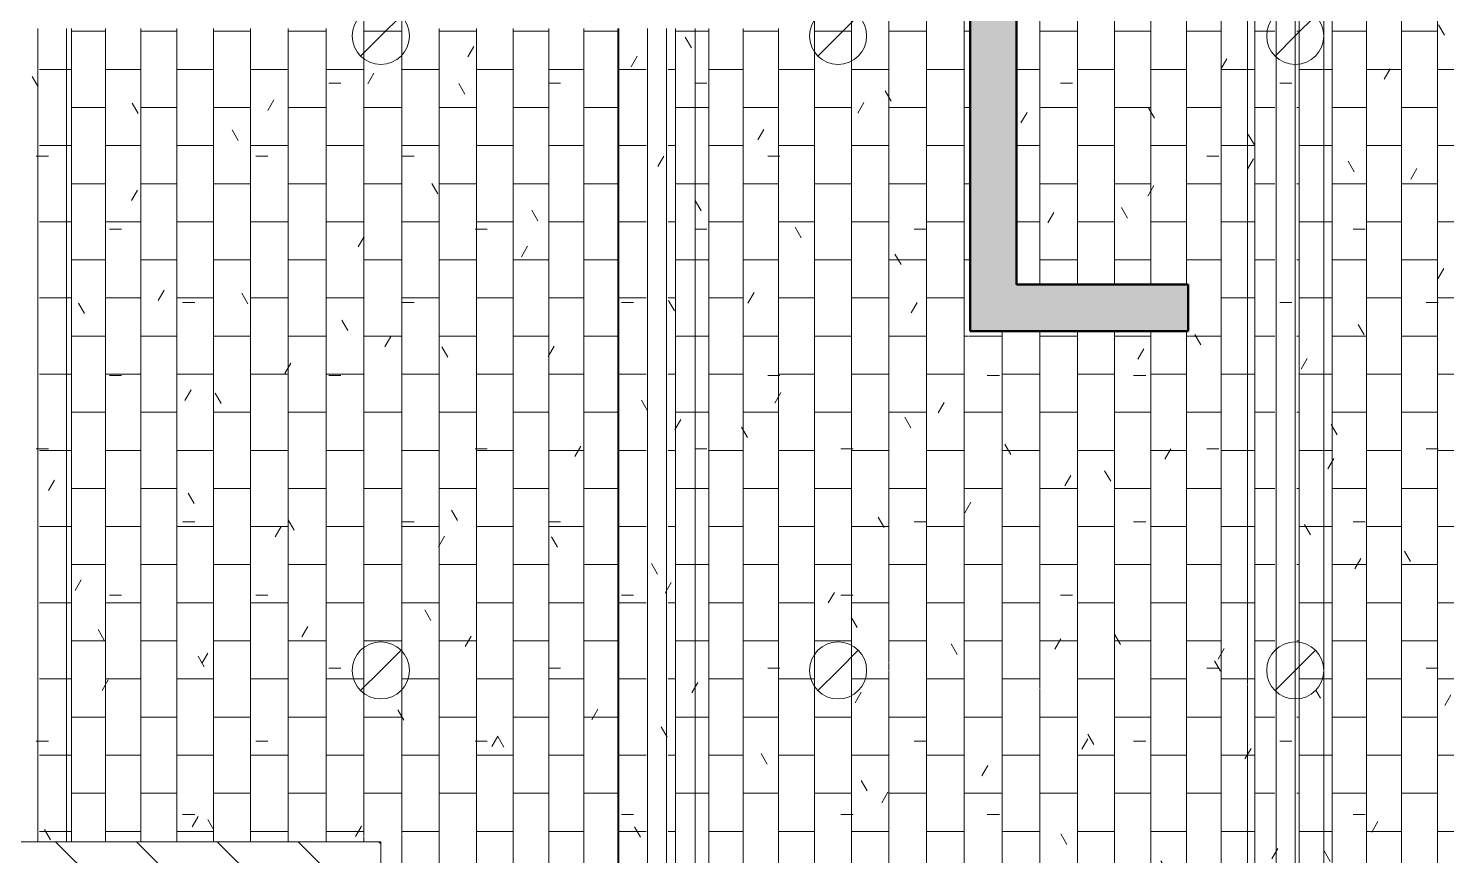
# Model space of a CAD drawing. Header units: inches. Extents: x -956 to 966, y -1111 to 895.
# Drawn here: x 168.1 to 317, y -180.9 to -94.1 of the extents above; entities that cross this region are included whole.
import ezdxf

# ---------------------------------------------------------------- set-up
doc = ezdxf.new("R2010")
doc.units = ezdxf.units.IN
doc.header["$MEASUREMENT"] = 0
for name, color, linetype, lineweight in [('A-CLNG', 13, 'Continuous', 13), ('A-CLNG-PATT', 13, 'Continuous', 13), ('A-WALL-PATT', 111, 'Continuous', 13), ('E-LITE-EQPM', 33, 'Continuous', 9), ('I-WALL', 2, 'Continuous', 13)]:
    doc.layers.add(name, color=color, linetype=linetype, lineweight=lineweight)
pattern_1 = [(135, (0, 0), (-4.24264, -4.24264), [])]

# ---------------------------------------------------------------- blocks, each defined once
blk = doc.blocks.new('Lighting - Recessed Can - 6_ Incandescent - 120V-2424124-7TH FLOOR TELECOM OVERHEAD ROUTING PLAN')
at = {"layer": 'E-LITE-EQPM', "color": 9}
for q in [(2.12, 2.12), (-2.12, -2.12)]:
    blk.add_line((0, 0), q, dxfattribs=at)
for start, end in [(360, 180), (180, 360)]:
    blk.add_arc((0, 0), 3, start, end, dxfattribs=at)
blk = doc.blocks.new('FP_1_67-7TH FLOOR TELECOM OVERHEAD ROUTING PLAN')
at = {"layer": 'A-CLNG-PATT', "color": 253}
for p, q in [((215.38, -97.26), (215.38, -92.48)), ((219.35, -96.89), (219.35, -92.85)), ((215.38, -94.39), (219.35, -94.39)), ((215.38, -163.89), (215.38, -159.1)), ((219.35, -163.51), (219.35, -159.48)), ((214.3, -162.39), (215.38, -162.39)), ((219.35, -162.39), (220, -162.39))]:
    blk.add_line(p, q, dxfattribs=at)
at = {"layer": 'A-CLNG-PATT', "color": 50}
for p, q in [((184.68, -179.49), (184.68, -94.09)), ((184.68, -94.39), (188.26, -94.39)), ((188.26, -179.49), (188.26, -94.09)), ((191.94, -179.49), (191.94, -94.09)), ((191.94, -94.39), (195.72, -94.39)), ((195.72, -179.49), (195.72, -94.09)), ((199.57, -179.49), (199.57, -94.09)), ((199.57, -94.39), (203.48, -94.39)), ((203.48, -179.49), (203.48, -94.09)), ((207.43, -179.49), (207.43, -94.09)), ((207.43, -94.39), (211.4, -94.39)), ((211.4, -96.99), (211.4, -94.09)), ((223.29, -96.99), (223.29, -94.09)), ((223.29, -94.39), (227.19, -94.39)), ((227.19, -215.24), (227.19, -94.09)), ((231.04, -215.24), (231.04, -94.09)), ((231.04, -94.39), (234.8, -94.39)), ((234.8, -215.24), (234.8, -94.09)), ((238.48, -215.24), (238.48, -94.09)), ((238.48, -94.39), (242.04, -94.39)), ((242.04, -215.24), (242.04, -94.09)), ((211.4, -159.33), (211.4, -97.03)), ((215.38, -159.1), (215.38, -97.26)), ((219.35, -96.99), (219.35, -96.89)), ((219.35, -159.37), (219.35, -96.99)), ((223.29, -159.33), (223.29, -97.03)), ((181.3, -98.39), (184.15, -98.39)), ((184.15, -98.39), (184.68, -98.39)), ((188.26, -98.39), (191.94, -98.39)), ((195.72, -98.39), (199.57, -98.39)), ((203.48, -98.39), (207.43, -98.39)), ((211.4, -98.39), (215.38, -98.39)), ((219.35, -98.39), (223.29, -98.39)), ((227.19, -98.39), (231.04, -98.39)), ((234.8, -98.39), (238.48, -98.39)), ((242.04, -98.39), (242.15, -98.39)), ((242.15, -98.39), (244.99, -98.39)), ((184.68, -102.39), (188.26, -102.39)), ((191.94, -102.39), (195.72, -102.39)), ((199.57, -102.39), (203.48, -102.39)), ((207.43, -102.39), (211.4, -102.39)), ((215.38, -102.39), (219.35, -102.39)), ((223.29, -102.39), (227.19, -102.39)), ((231.04, -102.39), (234.8, -102.39)), ((238.48, -102.39), (242.04, -102.39)), ((181.3, -106.39), (184.15, -106.39)), ((184.15, -106.39), (184.68, -106.39)), ((188.26, -106.39), (191.94, -106.39)), ((195.72, -106.39), (199.57, -106.39)), ((203.48, -106.39), (207.43, -106.39)), ((211.4, -106.39), (215.38, -106.39)), ((219.35, -106.39), (223.29, -106.39)), ((227.19, -106.39), (231.04, -106.39)), ((234.8, -106.39), (238.48, -106.39)), ((242.04, -106.39), (242.15, -106.39)), ((242.15, -106.39), (244.99, -106.39)), ((184.68, -110.39), (188.26, -110.39)), ((191.94, -110.39), (195.72, -110.39)), ((199.57, -110.39), (203.48, -110.39)), ((207.43, -110.39), (211.4, -110.39)), ((215.38, -110.39), (219.35, -110.39)), ((223.29, -110.39), (227.19, -110.39)), ((231.04, -110.39), (234.8, -110.39)), ((238.48, -110.39), (242.04, -110.39)), ((181.3, -114.39), (184.15, -114.39)), ((184.15, -114.39), (184.68, -114.39)), ((188.26, -114.39), (191.94, -114.39)), ((195.72, -114.39), (199.57, -114.39)), ((203.48, -114.39), (207.43, -114.39)), ((211.4, -114.39), (215.38, -114.39)), ((219.35, -114.39), (223.29, -114.39)), ((227.19, -114.39), (231.04, -114.39)), ((234.8, -114.39), (238.48, -114.39)), ((242.04, -114.39), (242.15, -114.39)), ((242.15, -114.39), (244.99, -114.39)), ((184.68, -118.39), (188.26, -118.39)), ((191.94, -118.39), (195.72, -118.39)), ((199.57, -118.39), (203.48, -118.39)), ((207.43, -118.39), (211.4, -118.39)), ((215.38, -118.39), (219.35, -118.39)), ((223.29, -118.39), (227.19, -118.39)), ((231.04, -118.39), (234.8, -118.39)), ((238.48, -118.39), (242.04, -118.39)), ((181.3, -122.39), (184.15, -122.39)), ((184.15, -122.39), (184.68, -122.39)), ((188.26, -122.39), (191.94, -122.39)), ((195.72, -122.39), (199.57, -122.39)), ((203.48, -122.39), (207.43, -122.39)), ((211.4, -122.39), (215.38, -122.39)), ((219.35, -122.39), (223.29, -122.39)), ((227.19, -122.39), (231.04, -122.39)), ((234.8, -122.39), (238.48, -122.39)), ((242.04, -122.39), (242.15, -122.39)), ((242.15, -122.39), (244.99, -122.39)), ((184.68, -126.39), (188.26, -126.39)), ((191.94, -126.39), (195.72, -126.39)), ((199.57, -126.39), (203.48, -126.39)), ((207.43, -126.39), (211.4, -126.39)), ((215.38, -126.39), (219.35, -126.39)), ((223.29, -126.39), (227.19, -126.39)), ((231.04, -126.39), (234.8, -126.39)), ((238.48, -126.39), (242.04, -126.39)), ((181.3, -130.39), (184.15, -130.39)), ((184.15, -130.39), (184.68, -130.39)), ((188.26, -130.39), (191.94, -130.39)), ((195.72, -130.39), (199.57, -130.39)), ((203.48, -130.39), (207.43, -130.39)), ((211.4, -130.39), (215.38, -130.39)), ((219.35, -130.39), (223.29, -130.39)), ((227.19, -130.39), (231.04, -130.39)), ((234.8, -130.39), (238.48, -130.39)), ((242.04, -130.39), (242.15, -130.39)), ((242.15, -130.39), (244.99, -130.39)), ((184.68, -134.39), (188.26, -134.39)), ((191.94, -134.39), (195.72, -134.39)), ((199.57, -134.39), (203.48, -134.39)), ((207.43, -134.39), (211.4, -134.39)), ((215.38, -134.39), (219.35, -134.39)), ((223.29, -134.39), (227.19, -134.39)), ((231.04, -134.39), (234.8, -134.39)), ((238.48, -134.39), (242.04, -134.39)), ((181.3, -138.39), (184.15, -138.39)), ((184.15, -138.39), (184.68, -138.39)), ((188.26, -138.39), (191.94, -138.39)), ((195.72, -138.39), (199.57, -138.39)), ((203.48, -138.39), (207.43, -138.39)), ((211.4, -138.39), (215.38, -138.39)), ((219.35, -138.39), (223.29, -138.39)), ((227.19, -138.39), (231.04, -138.39)), ((234.8, -138.39), (238.48, -138.39)), ((242.04, -138.39), (242.15, -138.39)), ((242.15, -138.39), (244.99, -138.39)), ((184.68, -142.39), (188.26, -142.39)), ((191.94, -142.39), (195.72, -142.39)), ((199.57, -142.39), (203.48, -142.39)), ((207.43, -142.39), (211.4, -142.39)), ((215.38, -142.39), (219.35, -142.39)), ((223.29, -142.39), (227.19, -142.39)), ((231.04, -142.39), (234.8, -142.39)), ((238.48, -142.39), (242.04, -142.39)), ((181.3, -146.39), (184.15, -146.39)), ((184.15, -146.39), (184.68, -146.39)), ((188.26, -146.39), (191.94, -146.39)), ((195.72, -146.39), (199.57, -146.39)), ((203.48, -146.39), (207.43, -146.39)), ((211.4, -146.39), (215.38, -146.39)), ((219.35, -146.39), (223.29, -146.39)), ((227.19, -146.39), (231.04, -146.39)), ((234.8, -146.39), (238.48, -146.39)), ((242.04, -146.39), (242.15, -146.39)), ((242.15, -146.39), (244.99, -146.39)), ((184.68, -150.39), (188.26, -150.39)), ((191.94, -150.39), (195.72, -150.39)), ((199.57, -150.39), (203.48, -150.39)), ((207.43, -150.39), (211.4, -150.39)), ((215.38, -150.39), (219.35, -150.39)), ((223.29, -150.39), (227.19, -150.39)), ((231.04, -150.39), (234.8, -150.39)), ((238.48, -150.39), (242.04, -150.39)), ((181.3, -154.39), (184.15, -154.39)), ((184.15, -154.39), (184.68, -154.39)), ((188.26, -154.39), (191.94, -154.39)), ((195.72, -154.39), (199.57, -154.39)), ((203.48, -154.39), (207.43, -154.39)), ((211.4, -154.39), (215.38, -154.39)), ((219.35, -154.39), (223.29, -154.39)), ((227.19, -154.39), (231.04, -154.39)), ((234.8, -154.39), (238.48, -154.39)), ((242.04, -154.39), (242.15, -154.39)), ((242.15, -154.39), (244.99, -154.39)), ((184.68, -158.39), (188.26, -158.39)), ((191.94, -158.39), (195.72, -158.39)), ((199.57, -158.39), (203.48, -158.39)), ((207.43, -158.39), (211.4, -158.39)), ((215.38, -158.39), (215.65, -158.39)), ((215.65, -158.39), (216.37, -158.39)), ((216.37, -158.39), (217.15, -158.39)), ((217.15, -158.39), (217.92, -158.39)), ((217.93, -158.39), (219.35, -158.39)), ((223.29, -158.39), (227.19, -158.39)), ((231.04, -158.39), (234.8, -158.39)), ((238.48, -158.39), (242.04, -158.39)), ((211.4, -179.49), (211.4, -159.37)), ((219.35, -159.48), (219.35, -159.37)), ((223.29, -215.24), (223.29, -159.37)), ((181.3, -162.39), (184.15, -162.39)), ((184.15, -162.39), (184.68, -162.39)), ((188.26, -162.39), (191.94, -162.39)), ((195.72, -162.39), (199.57, -162.39)), ((203.48, -162.39), (207.43, -162.39)), ((211.4, -162.39), (214.3, -162.39)), ((219.35, -178.69), (219.35, -163.51)), ((220, -162.39), (223.29, -162.39)), ((227.19, -162.39), (231.04, -162.39)), ((234.8, -162.39), (238.48, -162.39)), ((242.04, -162.39), (242.15, -162.39)), ((242.15, -162.39), (244.99, -162.39)), ((215.38, -178.85), (215.38, -163.89)), ((184.68, -166.39), (188.26, -166.39)), ((191.94, -166.39), (195.72, -166.39)), ((199.57, -166.39), (203.48, -166.39)), ((207.43, -166.39), (211.4, -166.39)), ((215.4, -166.39), (219.35, -166.39)), ((223.29, -166.39), (227.19, -166.39)), ((231.04, -166.39), (234.8, -166.39)), ((238.48, -166.39), (242.04, -166.39)), ((181.3, -170.39), (184.15, -170.39)), ((184.15, -170.39), (184.68, -170.39)), ((188.26, -170.39), (191.94, -170.39)), ((195.72, -170.39), (199.57, -170.39)), ((203.48, -170.39), (207.43, -170.39)), ((211.4, -170.39), (215.38, -170.39)), ((219.35, -170.39), (223.29, -170.39)), ((227.19, -170.39), (231.04, -170.39)), ((234.8, -170.39), (238.48, -170.39)), ((242.04, -170.39), (242.15, -170.39)), ((242.15, -170.39), (244.99, -170.39)), ((184.68, -174.39), (188.26, -174.39)), ((191.94, -174.39), (195.72, -174.39)), ((199.57, -174.39), (203.48, -174.39)), ((207.43, -174.39), (211.4, -174.39)), ((215.38, -174.39), (219.35, -174.39)), ((223.29, -174.39), (227.19, -174.39)), ((231.04, -174.39), (234.8, -174.39)), ((238.48, -174.39), (242.04, -174.39)), ((181.3, -178.39), (184.15, -178.39)), ((184.15, -178.39), (184.68, -178.39)), ((188.26, -178.39), (191.94, -178.39)), ((195.72, -178.39), (199.57, -178.39)), ((203.48, -178.39), (207.43, -178.39)), ((211.4, -178.39), (215.38, -178.39)), ((219.35, -178.39), (223.29, -178.39)), ((227.19, -178.39), (231.04, -178.39)), ((234.8, -178.39), (238.48, -178.39)), ((242.04, -178.39), (242.15, -178.39)), ((242.15, -178.39), (244.99, -178.39)), ((215.38, -179.49), (215.38, -178.93)), ((219.35, -212.87), (219.35, -178.77))]:
    blk.add_line(p, q, dxfattribs=at)
blk = doc.blocks.new('FP_1_68-7TH FLOOR TELECOM OVERHEAD ROUTING PLAN')
at = {"layer": 'A-CLNG-PATT', "color": 50}
for p, q in [((286.34, -120.99), (286.34, -53.24)), ((290.28, -120.99), (290.28, -53.24)), ((294.17, -120.99), (294.17, -53.24)), ((297.99, -120.99), (297.99, -53.24)), ((301.73, -120.99), (301.73, -53.24)), ((308.92, -159.99), (308.92, -53.24)), ((270.47, -160.68), (270.47, -64.87)), ((274.42, -215.24), (274.42, -66.91)), ((278.4, -215.24), (278.4, -66.02)), ((305.38, -164.09), (305.38, -84.17)), ((248.08, -215.24), (248.08, -94.09)), ((248.08, -94.39), (250.15, -94.39)), ((250.15, -94.39), (251.57, -94.39)), ((251.57, -215.24), (251.57, -94.09)), ((255.18, -215.24), (255.18, -94.09)), ((255.18, -94.39), (258.89, -94.39)), ((258.89, -215.24), (258.89, -94.09)), ((270.47, -94.39), (274.42, -94.39)), ((278.4, -94.39), (279.02, -94.39)), ((286.34, -94.39), (290.28, -94.39)), ((294.17, -94.39), (297.99, -94.39)), ((301.73, -94.39), (305.38, -94.39)), ((308.92, -94.39), (310.21, -94.39)), ((262.68, -97.46), (262.68, -96.54)), ((262.68, -158.9), (262.68, -97.47)), ((266.55, -158.85), (266.55, -97.51)), ((247.3, -98.39), (248.08, -98.39)), ((251.57, -98.39), (255.18, -98.39)), ((258.89, -98.39), (262.68, -98.39)), ((266.55, -98.39), (270.47, -98.39)), ((274.42, -98.39), (278.4, -98.39)), ((283.9, -98.39), (286.34, -98.39)), ((290.28, -98.39), (294.17, -98.39)), ((297.99, -98.39), (301.73, -98.39)), ((305.38, -98.39), (308.15, -98.39)), ((308.15, -98.39), (308.92, -98.39)), ((248.08, -102.39), (250.15, -102.39)), ((250.15, -102.39), (251.57, -102.39)), ((255.18, -102.39), (258.89, -102.39)), ((262.68, -102.39), (266.55, -102.39)), ((270.49, -102.39), (274.42, -102.39)), ((278.4, -102.39), (279.02, -102.39)), ((286.34, -102.39), (290.28, -102.39)), ((294.17, -102.39), (297.99, -102.39)), ((301.73, -102.39), (305.38, -102.39)), ((308.92, -102.39), (310.99, -102.39)), ((247.3, -106.39), (248.08, -106.39)), ((251.57, -106.39), (255.18, -106.39)), ((258.89, -106.39), (262.68, -106.39)), ((266.55, -106.39), (270.47, -106.39)), ((274.42, -106.39), (278.4, -106.39)), ((283.9, -106.39), (286.34, -106.39)), ((290.28, -106.39), (294.17, -106.39)), ((297.99, -106.39), (301.73, -106.39)), ((305.38, -106.39), (308.15, -106.39)), ((308.15, -106.39), (308.92, -106.39)), ((248.08, -110.39), (250.15, -110.39)), ((250.15, -110.39), (251.57, -110.39)), ((255.18, -110.39), (258.89, -110.39)), ((262.68, -110.39), (266.55, -110.39)), ((270.47, -110.39), (274.42, -110.39)), ((278.4, -110.39), (279.02, -110.39)), ((286.34, -110.39), (290.28, -110.39)), ((294.17, -110.39), (297.99, -110.39)), ((301.73, -110.39), (305.38, -110.39)), ((308.92, -110.39), (310.99, -110.39)), ((247.3, -114.39), (248.08, -114.39)), ((251.57, -114.39), (255.18, -114.39)), ((258.89, -114.39), (262.68, -114.39)), ((266.55, -114.39), (270.47, -114.39)), ((274.42, -114.39), (278.4, -114.39)), ((283.9, -114.39), (286.34, -114.39)), ((290.28, -114.39), (294.17, -114.39)), ((297.99, -114.39), (301.73, -114.39)), ((305.38, -114.39), (308.15, -114.39)), ((308.15, -114.39), (308.92, -114.39)), ((248.08, -118.39), (250.15, -118.39)), ((250.15, -118.39), (251.57, -118.39)), ((255.18, -118.39), (258.89, -118.39)), ((262.68, -118.39), (266.55, -118.39)), ((270.47, -118.39), (274.42, -118.39)), ((278.4, -118.39), (279.02, -118.39)), ((286.34, -118.39), (290.28, -118.39)), ((294.17, -118.39), (297.99, -118.39)), ((301.73, -118.39), (305.38, -118.39)), ((308.92, -118.39), (310.99, -118.39)), ((247.3, -122.39), (248.08, -122.39)), ((251.57, -122.39), (255.18, -122.39)), ((258.89, -122.39), (262.68, -122.39)), ((266.55, -122.39), (270.47, -122.39)), ((274.42, -122.39), (277.76, -122.39)), ((277.8, -122.39), (278.4, -122.39)), ((305.38, -122.39), (308.15, -122.39)), ((308.15, -122.39), (308.92, -122.39)), ((248.08, -126.39), (250.15, -126.39)), ((250.15, -126.39), (251.57, -126.39)), ((255.18, -126.39), (258.89, -126.39)), ((262.68, -126.39), (266.55, -126.39)), ((270.47, -126.39), (274.42, -126.39)), ((278.4, -126.39), (278.78, -126.39)), ((278.85, -126.39), (282.38, -126.39)), ((282.38, -163.38), (282.38, -125.87)), ((286.34, -163.34), (286.34, -125.87)), ((286.34, -126.39), (290.28, -126.39)), ((290.28, -215.24), (290.28, -125.87)), ((294.17, -215.24), (294.17, -125.87)), ((294.17, -126.39), (297.99, -126.39)), ((297.99, -215.24), (297.99, -125.87)), ((301.73, -215.24), (301.73, -125.87)), ((301.73, -126.39), (302.03, -126.39)), ((302.09, -126.39), (305.38, -126.39)), ((308.92, -126.39), (310.99, -126.39)), ((247.3, -130.39), (248.08, -130.39)), ((251.57, -130.39), (255.18, -130.39)), ((258.89, -130.39), (262.68, -130.39)), ((266.55, -130.39), (270.47, -130.39)), ((274.42, -130.39), (278.4, -130.39)), ((282.38, -130.39), (286.34, -130.39)), ((290.28, -130.39), (294.17, -130.39)), ((297.99, -130.39), (301.73, -130.39)), ((305.38, -130.39), (308.15, -130.39)), ((308.15, -130.39), (308.92, -130.39)), ((248.08, -134.39), (250.15, -134.39)), ((250.15, -134.39), (251.57, -134.39)), ((255.18, -134.39), (258.89, -134.39)), ((262.68, -134.39), (266.55, -134.39)), ((270.47, -134.39), (274.42, -134.39)), ((278.4, -134.39), (282.38, -134.39)), ((286.34, -134.39), (290.28, -134.39)), ((294.17, -134.39), (297.99, -134.39)), ((301.73, -134.39), (305.38, -134.39)), ((308.92, -134.39), (310.99, -134.39)), ((247.3, -138.39), (248.08, -138.39)), ((251.57, -138.39), (255.18, -138.39)), ((258.89, -138.39), (262.68, -138.39)), ((266.55, -138.39), (270.47, -138.39)), ((274.42, -138.39), (278.4, -138.39)), ((282.38, -138.39), (286.34, -138.39)), ((290.28, -138.39), (294.17, -138.39)), ((297.99, -138.39), (301.73, -138.39)), ((305.38, -138.39), (308.15, -138.39)), ((308.15, -138.39), (308.92, -138.39)), ((248.08, -142.39), (250.15, -142.39)), ((250.15, -142.39), (251.57, -142.39)), ((255.18, -142.39), (258.89, -142.39)), ((262.68, -142.39), (266.55, -142.39)), ((270.47, -142.39), (274.42, -142.39)), ((278.4, -142.39), (282.38, -142.39)), ((286.34, -142.39), (290.28, -142.39)), ((294.17, -142.39), (297.99, -142.39)), ((301.73, -142.39), (305.38, -142.39)), ((308.92, -142.39), (310.99, -142.39)), ((247.3, -146.39), (248.08, -146.39)), ((251.57, -146.39), (255.18, -146.39)), ((258.89, -146.39), (262.68, -146.39)), ((266.55, -146.39), (270.47, -146.39)), ((274.42, -146.39), (278.4, -146.39)), ((282.38, -146.39), (286.34, -146.39)), ((290.28, -146.39), (294.17, -146.39)), ((297.99, -146.39), (301.73, -146.39)), ((305.38, -146.39), (308.15, -146.39)), ((308.15, -146.39), (308.92, -146.39)), ((248.08, -150.39), (250.15, -150.39)), ((250.15, -150.39), (251.57, -150.39)), ((255.18, -150.39), (258.89, -150.39)), ((262.68, -150.39), (266.55, -150.39)), ((270.47, -150.39), (274.42, -150.39)), ((278.4, -150.39), (282.38, -150.39)), ((286.34, -150.39), (290.28, -150.39)), ((294.17, -150.39), (297.99, -150.39)), ((301.73, -150.39), (305.38, -150.39)), ((308.92, -150.39), (310.99, -150.39)), ((247.3, -154.39), (248.08, -154.39)), ((251.57, -154.39), (255.18, -154.39)), ((258.89, -154.39), (262.68, -154.39)), ((266.55, -154.39), (270.47, -154.39)), ((274.42, -154.39), (278.4, -154.39)), ((282.38, -154.39), (286.34, -154.39)), ((290.28, -154.39), (294.17, -154.39)), ((297.99, -154.39), (301.73, -154.39)), ((305.38, -154.39), (308.15, -154.39)), ((308.15, -154.39), (308.92, -154.39)), ((248.08, -158.39), (250.15, -158.39)), ((250.15, -158.39), (251.57, -158.39)), ((255.18, -158.39), (258.89, -158.39)), ((262.68, -158.39), (266.55, -158.39)), ((262.68, -159.37), (262.68, -158.91)), ((270.47, -158.39), (274.42, -158.39)), ((278.4, -158.39), (282.38, -158.39)), ((286.34, -158.39), (290.28, -158.39)), ((294.17, -158.39), (297.99, -158.39)), ((301.73, -158.39), (305.38, -158.39)), ((308.92, -158.39), (310.99, -158.39)), ((262.68, -159.82), (262.68, -159.38)), ((270.47, -161.45), (270.47, -160.72)), ((308.92, -160.72), (308.92, -160.02)), ((308.92, -161.49), (308.92, -160.74)), ((270.47, -164.05), (270.47, -161.49)), ((308.92, -162.27), (308.92, -161.52)), ((308.92, -162.99), (308.92, -162.29)), ((247.3, -162.39), (248.08, -162.39)), ((251.57, -162.39), (255.18, -162.39)), ((258.89, -162.39), (262.3, -162.39)), ((262.68, -215.24), (262.68, -163.17)), ((268, -162.39), (270.47, -162.39)), ((274.42, -162.39), (278.4, -162.39)), ((282.38, -162.39), (286.34, -162.39)), ((282.38, -215.24), (282.38, -163.4)), ((286.34, -215.24), (286.34, -163.38)), ((290.28, -162.39), (294.17, -162.39)), ((297.99, -162.39), (301.73, -162.39)), ((305.38, -162.39), (308.15, -162.39)), ((308.15, -162.39), (308.92, -162.39)), ((308.92, -163.62), (308.92, -163.02)), ((308.92, -164.09), (308.92, -163.64)), ((266.55, -164.39), (266.55, -164.13)), ((266.55, -215.24), (266.55, -164.39)), ((270.47, -164.36), (270.47, -164.09)), ((270.47, -215.24), (270.47, -164.39)), ((305.38, -215.24), (305.38, -164.13)), ((308.92, -215.24), (308.92, -164.11)), ((248.08, -166.39), (250.15, -166.39)), ((250.15, -166.39), (251.57, -166.39)), ((255.18, -166.39), (258.89, -166.39)), ((262.68, -166.39), (266.55, -166.39)), ((270.47, -166.39), (274.42, -166.39)), ((278.4, -166.39), (282.38, -166.39)), ((286.34, -166.39), (290.28, -166.39)), ((294.17, -166.39), (297.99, -166.39)), ((301.73, -166.39), (305.38, -166.39)), ((308.92, -166.39), (310.99, -166.39)), ((247.3, -170.39), (248.08, -170.39)), ((251.57, -170.39), (255.18, -170.39)), ((258.89, -170.39), (262.68, -170.39)), ((266.55, -170.39), (270.47, -170.39)), ((274.42, -170.39), (278.4, -170.39)), ((282.38, -170.39), (286.34, -170.39)), ((290.28, -170.39), (294.17, -170.39)), ((297.99, -170.39), (301.73, -170.39)), ((305.38, -170.39), (308.15, -170.39)), ((308.15, -170.39), (308.92, -170.39)), ((248.08, -174.39), (250.15, -174.39)), ((250.15, -174.39), (251.57, -174.39)), ((255.18, -174.39), (258.89, -174.39)), ((262.68, -174.39), (266.55, -174.39)), ((270.47, -174.39), (274.42, -174.39)), ((278.4, -174.39), (282.38, -174.39)), ((286.34, -174.39), (290.28, -174.39)), ((294.17, -174.39), (297.99, -174.39)), ((301.73, -174.39), (305.38, -174.39)), ((308.92, -174.39), (310.99, -174.39)), ((247.3, -178.39), (248.08, -178.39)), ((251.57, -178.39), (255.18, -178.39)), ((258.89, -178.39), (262.68, -178.39)), ((266.55, -178.39), (270.47, -178.39)), ((274.42, -178.39), (278.4, -178.39)), ((282.38, -178.39), (286.34, -178.39)), ((290.28, -178.39), (294.17, -178.39)), ((297.99, -178.39), (301.73, -178.39)), ((305.38, -178.39), (308.15, -178.39)), ((308.15, -178.39), (308.92, -178.39))]:
    blk.add_line(p, q, dxfattribs=at)
at = {"layer": 'A-CLNG-PATT', "color": 253}
for p, q in [((266.55, -97.51), (266.55, -92.23)), ((262.68, -96.54), (262.68, -93.2)), ((262.68, -94.39), (266.55, -94.39)), ((266.55, -164.13), (266.55, -158.85)), ((262.68, -163.17), (262.68, -159.82)), ((262.3, -162.39), (262.68, -162.39)), ((266.55, -162.39), (268, -162.39))]:
    blk.add_line(p, q, dxfattribs=at)
at = {"layer": 'A-CLNG-PATT', "color": 7}
blk.add_line((310.21, -94.39), (310.99, -94.39), dxfattribs=at)
blk = doc.blocks.new('FP_1_69-7TH FLOOR TELECOM OVERHEAD ROUTING PLAN')
at = {"layer": 'A-CLNG-PATT', "color": 50}
for p, q in [((317.03, -215.24), (317.03, -53.24)), ((320.62, -215.24), (320.62, -53.24)), ((324.32, -215.24), (324.32, -53.24)), ((328.1, -215.24), (328.1, -53.24)), ((317.03, -94.39), (320.62, -94.39)), ((324.32, -94.39), (328.1, -94.39)), ((313.56, -158.55), (313.56, -97.81)), ((313.6, -98.39), (316.15, -98.39)), ((316.15, -98.39), (317.03, -98.39)), ((320.62, -98.39), (324.32, -98.39)), ((328.1, -98.39), (331.96, -98.39)), ((313.3, -102.39), (313.56, -102.39)), ((317.03, -102.39), (320.62, -102.39)), ((324.32, -102.39), (328.1, -102.39)), ((313.56, -106.39), (316.15, -106.39)), ((316.15, -106.39), (317.03, -106.39)), ((320.62, -106.39), (324.32, -106.39)), ((328.1, -106.39), (331.96, -106.39)), ((313.3, -110.39), (313.56, -110.39)), ((317.03, -110.39), (320.62, -110.39)), ((324.32, -110.39), (328.09, -110.39)), ((313.56, -114.39), (316.15, -114.39)), ((316.15, -114.39), (317.03, -114.39)), ((320.62, -114.39), (324.32, -114.39)), ((328.1, -114.39), (331.96, -114.39)), ((313.3, -118.39), (313.56, -118.39)), ((317.03, -118.39), (320.62, -118.39)), ((324.32, -118.39), (328.1, -118.39)), ((313.56, -122.39), (316.15, -122.39)), ((316.15, -122.39), (317.03, -122.39)), ((320.62, -122.39), (324.32, -122.39)), ((328.1, -122.39), (331.96, -122.39)), ((313.3, -126.39), (313.56, -126.39)), ((317.03, -126.39), (320.62, -126.39)), ((324.32, -126.39), (328.1, -126.39)), ((313.56, -130.39), (316.15, -130.39)), ((316.15, -130.39), (317.03, -130.39)), ((320.62, -130.39), (324.32, -130.39)), ((328.1, -130.39), (331.96, -130.39)), ((313.3, -134.39), (313.56, -134.39)), ((317.03, -134.39), (320.62, -134.39)), ((324.32, -134.39), (328.1, -134.39)), ((313.56, -138.39), (316.15, -138.39)), ((316.15, -138.39), (317.03, -138.39)), ((320.62, -138.39), (324.32, -138.39)), ((328.1, -138.39), (331.96, -138.39)), ((313.3, -142.39), (313.56, -142.39)), ((317.03, -142.39), (320.62, -142.39)), ((324.32, -142.39), (328.1, -142.39)), ((313.56, -146.39), (316.15, -146.39)), ((316.15, -146.39), (317.03, -146.39)), ((320.62, -146.39), (324.32, -146.39)), ((328.1, -146.39), (331.96, -146.39)), ((313.3, -150.39), (313.56, -150.39)), ((317.03, -150.39), (320.62, -150.39)), ((324.32, -150.39), (328.1, -150.39)), ((313.56, -154.39), (316.15, -154.39)), ((316.15, -154.39), (317.03, -154.39)), ((320.62, -154.39), (324.32, -154.39)), ((328.1, -154.39), (331.96, -154.39)), ((313.3, -158.39), (313.56, -158.39)), ((317.03, -158.39), (320.62, -158.39)), ((324.32, -158.39), (328.1, -158.39)), ((316, -162.39), (316.15, -162.39)), ((316.15, -162.39), (317.03, -162.39)), ((320.62, -162.39), (324.32, -162.39)), ((328.1, -162.39), (331.96, -162.39)), ((313.56, -215.24), (313.56, -164.44)), ((313.3, -166.39), (313.56, -166.39)), ((317.03, -166.39), (320.62, -166.39)), ((324.32, -166.39), (328.1, -166.39)), ((313.56, -170.39), (316.15, -170.39)), ((316.15, -170.39), (317.03, -170.39)), ((320.62, -170.39), (324.32, -170.39)), ((328.1, -170.39), (331.96, -170.39)), ((313.3, -174.39), (313.56, -174.39)), ((317.03, -174.39), (320.62, -174.39)), ((324.32, -174.39), (328.1, -174.39)), ((313.56, -178.39), (316.15, -178.39)), ((316.15, -178.39), (317.03, -178.39)), ((320.62, -178.39), (324.32, -178.39)), ((328.1, -178.39), (331.96, -178.39))]:
    blk.add_line(p, q, dxfattribs=at)
at = {"layer": 'A-CLNG-PATT', "color": 7}
for p, q in [((313.56, -97.81), (313.56, -91.92)), ((313.3, -94.39), (313.56, -94.39)), ((313.56, -164.44), (313.56, -158.55)), ((313.56, -162.39), (316, -162.39))]:
    blk.add_line(p, q, dxfattribs=at)
blk = doc.blocks.new('7th Floor Vault3 - 7th Floor Vault-3165199-7TH FLOOR TELECOM OVERHEAD ROUTING PLAN')
at = {"layer": 'A-CLNG', "color": 10, "lineweight": 9}
for p, q in [((308.15, -53.24), (308.15, -159.99)), ((308.15, -53.24), (308.15, -159.99)), ((316.15, -53.24), (316.15, -215.24)), ((316.15, -53.24), (316.15, -215.24)), ((181.15, -94.09), (181.15, -179.49)), ((184.15, -94.09), (184.15, -179.49)), ((184.15, -94.09), (184.15, -179.49)), ((242.15, -94.09), (242.15, -215.24)), ((242.15, -94.09), (242.15, -215.24)), ((245.15, -94.09), (245.15, -215.24)), ((247.15, -94.09), (247.15, -215.24)), ((250.15, -94.09), (250.15, -215.24)), ((250.15, -94.09), (250.15, -215.24)), ((311.15, -97.08), (311.15, -103.93)), ((313.15, -97.87), (313.15, -158.49)), ((311.15, -103.97), (311.15, -159.28)), ((308.15, -160.04), (308.15, -160.72)), ((308.15, -160.04), (308.15, -160.72)), ((308.15, -160.76), (308.15, -161.49)), ((308.15, -160.76), (308.15, -161.49)), ((308.15, -161.53), (308.15, -162.27)), ((308.15, -161.53), (308.15, -162.27)), ((308.15, -162.31), (308.15, -162.99)), ((308.15, -162.31), (308.15, -162.99)), ((308.15, -163.03), (308.15, -163.62)), ((308.15, -163.03), (308.15, -163.62)), ((308.15, -163.65), (308.15, -164.09)), ((308.15, -163.65), (308.15, -164.09)), ((311.15, -163.71), (311.15, -164.09)), ((308.15, -164.12), (308.15, -215.24)), ((308.15, -164.12), (308.15, -215.24)), ((311.15, -164.1), (311.15, -215.24)), ((313.15, -164.49), (313.15, -215.24))]:
    blk.add_line(p, q, dxfattribs=at)
at = {"layer": 'A-CLNG', "color": 254, "lineweight": 9}
for p, q in [((313.15, -91.87), (313.15, -97.87)), ((311.15, -92.65), (311.15, -97.08)), ((311.15, -159.28), (311.15, -163.71)), ((313.15, -158.49), (313.15, -164.49))]:
    blk.add_line(p, q, dxfattribs=at)
at = {"layer": 'A-CLNG', "color": 9, "lineweight": 9}
for name in ['FP_1_67-7TH FLOOR TELECOM OVERHEAD ROUTING PLAN', 'FP_1_68-7TH FLOOR TELECOM OVERHEAD ROUTING PLAN', 'FP_1_69-7TH FLOOR TELECOM OVERHEAD ROUTING PLAN']:
    blk.add_blockref(name, (0, 0), dxfattribs=at)

msp = doc.modelspace()

# ---------------------------------------------------------------- hatches: boundary and pattern name
at = {"layer": 'A-CLNG-PATT'}
h = msp.add_hatch(dxfattribs=at)
h.set_pattern_fill('FP1_12', color=253, style=0, pattern_type=2)
h.set_pattern_definition([(0, (0, 0), (30.72, 7.68), [1.267, -21.773, 1.267, -21.773, -122.88]), (0, (0, 0), (30.72, 7.68), [-46.08, 1.267, -44.813, 1.267, -21.773, -53.76]), (0, (0, 0), (30.72, 7.68), [-115.2, 1.267, -14.093, 1.267, -37.133]), (120, (11.52, 3.84), (-22.01108, 22.7643), [1.267, -21.773, 1.267, -21.773, -122.88]), (120, (11.52, 3.84), (-22.01108, 22.7643), [-46.08, 1.267, -44.813, 1.267, -21.773, -53.76]), (120, (11.52, 3.84), (-22.01108, 22.7643), [-115.2, 1.267, -14.093, 1.267, -37.133]), (240, (15.36, 19.2), (-8.70892, -30.4443), [1.267, -21.773, 1.267, -21.773, -122.88]), (240, (15.36, 19.2), (-8.70892, -30.4443), [-46.08, 1.267, -44.813, 1.267, -21.773, -53.76]), (240, (15.36, 19.2), (-8.70892, -30.4443), [-115.2, 1.267, -14.093, 1.267, -37.133])])
h.paths.add_polyline_path([(349.43, -215.24), (349.43, -125.87), (330.9, -125.87), (330.9, -53.24), (271.9, -53.24), (271.9, -120.99), (289.9, -120.99), (289.9, -125.87), (267.02, -125.87), (267.02, -64.87), (133.15, -64.87), (133.15, -179.49), (205.15, -179.49), (205.15, -215.24), (344.21, -215.24)], flags=0)
h.paths.add_polyline_path([(301.15, -164.49), (300.37, -164.39), (299.65, -164.09), (299.03, -163.62), (298.55, -162.99), (298.25, -162.27), (298.15, -161.49), (298.25, -160.72), (298.55, -159.99), (299.03, -159.37), (299.66, -158.89), (300.37, -158.6), (301.15, -158.49), (301.92, -158.6), (302.65, -158.9), (303.27, -159.37), (303.75, -159.99), (304.05, -160.72), (304.15, -161.49), (304.05, -162.27), (303.75, -162.99), (303.27, -163.62), (302.65, -164.09), (301.92, -164.39)], flags=0)
h.paths.add_polyline_path([(253.15, -164.49), (252.37, -164.39), (251.65, -164.09), (251.03, -163.62), (250.55, -162.99), (250.25, -162.27), (250.15, -161.49), (250.25, -160.72), (250.55, -159.99), (251.03, -159.37), (251.65, -158.9), (252.37, -158.6), (253.15, -158.49), (253.92, -158.6), (254.65, -158.9), (255.27, -159.37), (255.75, -159.99), (256.05, -160.72), (256.15, -161.49), (256.05, -162.27), (255.75, -162.99), (255.27, -163.62), (254.65, -164.09), (253.92, -164.39)], flags=0)
h.paths.add_polyline_path([(205.15, -164.49), (204.37, -164.39), (203.65, -164.09), (203.03, -163.62), (202.55, -162.99), (202.25, -162.27), (202.15, -161.49), (202.25, -160.72), (202.55, -159.99), (203.03, -159.37), (203.65, -158.9), (204.37, -158.6), (205.15, -158.49), (205.92, -158.6), (206.65, -158.9), (207.27, -159.37), (207.75, -159.99), (208.05, -160.72), (208.15, -161.49), (208.05, -162.27), (207.75, -162.99), (207.27, -163.62), (206.65, -164.09), (205.92, -164.39)], flags=0)
h.paths.add_polyline_path([(157.15, -164.49), (156.37, -164.39), (155.65, -164.09), (155.03, -163.62), (154.55, -162.99), (154.25, -162.27), (154.15, -161.49), (154.25, -160.72), (154.55, -159.99), (155.03, -159.37), (155.65, -158.9), (156.37, -158.6), (157.15, -158.49), (157.92, -158.6), (158.65, -158.9), (159.27, -159.37), (159.75, -159.99), (160.05, -160.72), (160.15, -161.49), (160.05, -162.27), (159.75, -162.99), (159.27, -163.62), (158.65, -164.09), (157.92, -164.39)], flags=0)
h.paths.add_polyline_path([(157.15, -97.87), (156.37, -97.77), (155.65, -97.47), (155.03, -96.99), (154.55, -96.37), (154.25, -95.65), (154.15, -94.87), (154.26, -94.07), (154.55, -93.37), (155.03, -92.75), (155.65, -92.27), (156.37, -91.97), (157.15, -91.87), (157.92, -91.97), (158.65, -92.27), (159.27, -92.75), (159.75, -93.37), (160.05, -94.09), (160.15, -94.87), (160.05, -95.65), (159.75, -96.37), (159.27, -96.99), (158.65, -97.47), (157.92, -97.77)], flags=0)
h.paths.add_polyline_path([(205.15, -97.87), (204.37, -97.77), (203.65, -97.47), (203.03, -96.99), (202.55, -96.37), (202.25, -95.65), (202.15, -94.87), (202.26, -94.07), (202.55, -93.37), (203.03, -92.75), (203.65, -92.27), (204.37, -91.97), (205.15, -91.87), (205.92, -91.97), (206.65, -92.27), (207.27, -92.75), (207.75, -93.37), (208.05, -94.09), (208.15, -94.87), (208.05, -95.65), (207.75, -96.37), (207.27, -96.99), (206.65, -97.47), (205.92, -97.77)], flags=0)
h.paths.add_polyline_path([(253.15, -97.87), (252.37, -97.77), (251.65, -97.47), (251.03, -96.99), (250.55, -96.37), (250.25, -95.65), (250.15, -94.87), (250.26, -94.07), (250.55, -93.37), (251.03, -92.75), (251.65, -92.27), (252.37, -91.97), (253.15, -91.87), (253.92, -91.97), (254.65, -92.27), (255.27, -92.75), (255.75, -93.37), (256.05, -94.09), (256.15, -94.87), (256.05, -95.65), (255.75, -96.37), (255.27, -96.99), (254.65, -97.47), (253.92, -97.77)], flags=0)
h.paths.add_polyline_path([(301.15, -97.87), (300.37, -97.77), (299.65, -97.47), (299.03, -96.99), (298.55, -96.37), (298.25, -95.65), (298.15, -94.87), (298.26, -94.07), (298.55, -93.37), (299.03, -92.75), (299.66, -92.27), (300.37, -91.97), (301.15, -91.87), (301.92, -91.97), (302.65, -92.27), (303.27, -92.75), (303.75, -93.37), (304.05, -94.09), (304.15, -94.87), (304.05, -95.65), (303.75, -96.37), (303.27, -96.99), (302.65, -97.47), (301.92, -97.77)], flags=0)
at = {"layer": 'A-WALL-PATT'}
for points in [[(271.9, -120.99), (271.9, -64.87), (267.02, -64.87), (267.02, -120.99), (269.96, -120.99)], [(289.9, -125.87), (289.9, -120.99), (267.02, -120.99), (267.02, -125.87), (269.96, -125.87)]]:
    msp.add_hatch(color=253, dxfattribs=at).paths.add_polyline_path(points, flags=0)
at = {"layer": 'A-WALL-PATT', "lineweight": 9}
h = msp.add_hatch(dxfattribs=at)
h.set_pattern_fill('FP1_1', color=9, style=0, pattern_type=2)
h.set_pattern_definition(pattern_1)
h.paths.add_polyline_path([(180.86, -183.74), (200.9, -183.74), (200.9, -179.49), (116.15, -179.49), (116.15, -183.74), (151.16, -183.74)], flags=0)
h = msp.add_hatch(dxfattribs=at)
h.set_pattern_fill('FP1_1', color=9, style=0, pattern_type=2)
h.set_pattern_definition(pattern_1)
h.paths.add_polyline_path([(205.15, -223.24), (205.15, -179.49), (200.9, -179.49), (200.9, -223.24)], flags=0)

# ---------------------------------------------------------------- linework, layer by layer
at = {"layer": 'A-CLNG', "color": 50}
for p, q in [((267.02, -125.87), (267.02, -64.87)), ((271.9, -66.81), (271.9, -120.99)), ((284.81, -120.99), (289.9, -120.99)), ((289.9, -120.99), (289.9, -125.87)), ((289.9, -125.87), (267.02, -125.87)), ((136.31, -179.49), (205.15, -179.49)), ((205.15, -179.49), (205.15, -202.98))]:
    msp.add_line(p, q, dxfattribs=at)
for centre, start, end in [((205.15, -94.87), 0, 180), ((253.15, -94.87), 0, 180), ((301.15, -94.87), 0, 180), ((205.15, -94.87), 180, 0), ((253.15, -94.87), 180, 0), ((301.15, -94.87), 180, 0), ((205.15, -161.49), 0, 180), ((253.15, -161.49), 0, 180), ((301.15, -161.49), 0, 180), ((205.15, -161.49), 180, 0), ((253.15, -161.49), 180, 0), ((301.15, -161.49), 180, 0)]:
    msp.add_arc(centre, 3, start, end, dxfattribs=at)
at = {"layer": 'A-CLNG', "color": 253}
for centre, start, end in [((205.15, -94.87), 0, 180), ((253.15, -94.87), 0, 180), ((301.15, -94.87), 0, 180), ((205.15, -94.87), 180, 360), ((253.15, -94.87), 180, 360), ((301.15, -94.87), 180, 360), ((205.15, -161.49), 0, 180), ((253.15, -161.49), 0, 180), ((301.15, -161.49), 0, 180), ((205.15, -161.49), 180, 360), ((253.15, -161.49), 180, 360), ((301.15, -161.49), 180, 360)]:
    msp.add_arc(centre, 3, start, end, dxfattribs=at)
at = {"layer": 'I-WALL', "color": 133, "lineweight": 50}
for p, q in [((267.02, -120.99), (267.02, -64.87)), ((271.9, -64.87), (271.9, -120.99)), ((267.02, -125.87), (267.02, -120.99)), ((271.9, -120.99), (289.9, -120.99)), ((289.9, -120.99), (289.9, -125.87)), ((289.9, -125.87), (267.02, -125.87))]:
    msp.add_line(p, q, dxfattribs=at)
at = {"layer": 'I-WALL', "color": 53, "lineweight": 20}
for p, q in [((133.15, -179.49), (200.9, -179.49)), ((200.9, -179.49), (205.15, -179.49)), ((205.15, -179.49), (205.15, -215.24))]:
    msp.add_line(p, q, dxfattribs=at)

# ---------------------------------------------------------------- block references
at = {"layer": 'A-CLNG', "color": 10, "lineweight": 9}
msp.add_blockref('7th Floor Vault3 - 7th Floor Vault-3165199-7TH FLOOR TELECOM OVERHEAD ROUTING PLAN', (-12, 0), dxfattribs=at)
at = {"layer": 'E-LITE-EQPM', "color": 9}
for p in [(205.15, -94.87), (253.15, -94.87), (301.15, -94.87), (205.15, -161.49), (253.15, -161.49), (301.15, -161.49)]:
    msp.add_blockref('Lighting - Recessed Can - 6_ Incandescent - 120V-2424124-7TH FLOOR TELECOM OVERHEAD ROUTING PLAN', p, dxfattribs=at)

doc.saveas('drawing.dxf')
